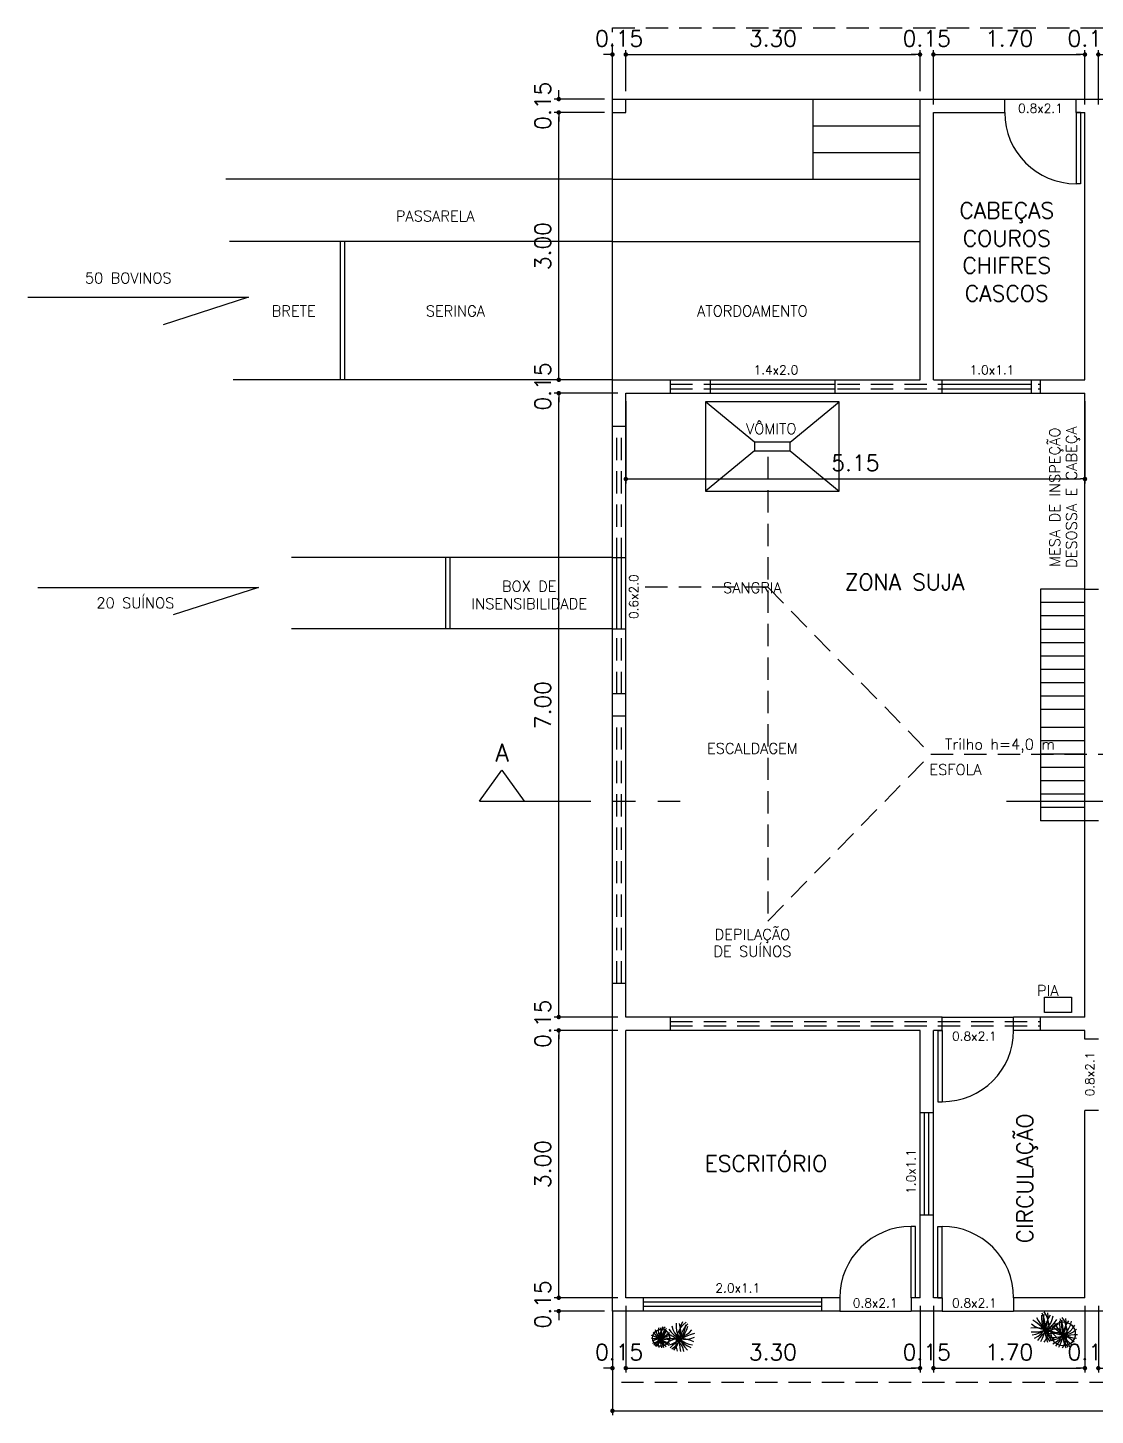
# Model space of a CAD drawing. Extents: x -128.2 to -60.4, y 68.5 to 94.7.
# Drawn here: x -128.21 to -116.24, y 68.95 to 84.52 of the extents above; entities that cross this region are included whole.
import ezdxf
from ezdxf.enums import TextEntityAlignment as Align

# ---------------------------------------------------------------- set-up
doc = ezdxf.new("R2010")
doc.units = 0
doc.header["$MEASUREMENT"] = 0
for name, pattern in [('HIDDEN', [0.375, 0.25, -0.125]), ('PHANTOM', [2.5, 1.25, -0.25, 0.25, -0.25, 0.25, -0.25]), ('TRACEJ', [0.375, 0.25, -0.125]), ('TRACO', [0.375, 0.25, -0.125])]:
    doc.linetypes.add(name, pattern=pattern)
doc.layers.get('0').update_dxf_attribs({"linetype": 'CONTINUOUS'})
doc.layers.get('DEFPOINTS').update_dxf_attribs({"linetype": 'CONTINUOUS'})
for name, color, linetype in [('ACESSÓRIO', 2, 'CONTINUOUS'), ('ALVENARIA', 7, 'CONTINUOUS'), ('ALVENARIA1', 44, 'CONTINUOUS'), ('COBERTURA', 6, 'CONTINUOUS'), ('COTA', 1, 'CONTINUOUS'), ('HATCH', 30, 'CONTINUOUS'), ('JAPOR', 142, 'CONTINUOUS'), ('JARDIM', 90, 'CONTINUOUS'), ('TEXTO2', 40, 'CONTINUOUS'), ('TEXTO3', 3, 'CONTINUOUS'), ('TEXTO4', 4, 'CONTINUOUS')]:
    doc.layers.add(name, color=color, linetype=linetype)
doc.styles.add('SIMPLEX', font='SIMPLEX.SHX')
doc.dimstyles.new('DIM100', dxfattribs={"dimtxt": 0.18, "dimasz": 0.05, "dimexe": 0.05, "dimexo": 0.09, "dimgap": 0.09, "dimtad": 1, "dimzin": 0, "dimdsep": 46, "dimtxsty": 'SIMPLEX', "dimblk": 'DOT', "dimcen": 0.09, "dimadec": 0, "dimazin": 0, "dimtfac": 1, "dimtix": 1, "dimtofl": 0, "dimtmove": 2, "dimatfit": 3, "dimldrblk": 'DOT', "dimfxl": 0, "dimtolj": 1, "dimtzin": 0, "dimarcsym": 0})

# ---------------------------------------------------------------- blocks, each defined once
blk = doc.blocks.new('DOT')
at = {"layer": 'ALVENARIA', "color": 0, "linetype": 'ByBlock'}
blk.add_line((-0.5, 0), (-1, 0), dxfattribs=at)
at = {"layer": 'ALVENARIA', "color": 0, "linetype": 'ByBlock', "const_width": 0.5}
blk.add_lwpolyline([(-0.25, 0, 1), (0.25, 0, 1)], format="xyb", close=True, dxfattribs=at)
blk = doc.blocks.new('*D63')
at = {"color": 0, "linetype": 'ByBlock'}
for p, q in [((-121.653, 83.81), (-121.653, 84.27)), ((-121.503, 83.81), (-121.503, 84.27)), ((-121.703, 84.22), (-121.753, 84.22)), ((-121.453, 84.22), (-121.403, 84.22))]:
    blk.add_line(p, q, dxfattribs=at)
at = {"layer": 'DEFPOINTS', "color": 0, "linetype": 'ByBlock'}
for p in [(-121.503, 84.22), (-121.653, 83.72), (-121.503, 83.72)]:
    blk.add_point(p, dxfattribs=at)
at = {"color": 0, "linetype": 'ByBlock', "xscale": 0.05, "yscale": 0.05, "zscale": 0.05}
blk.add_blockref('DOT', (-121.653, 84.22), dxfattribs=at)
at = {"color": 0, "linetype": 'ByBlock', "xscale": 0.05, "yscale": 0.05, "zscale": 0.05, "rotation": 180}
blk.add_blockref('DOT', (-121.503, 84.22), dxfattribs=at)
at = {"color": 0, "linetype": 'ByBlock', "insert": (-121.578, 84.4), "char_height": 0.18, "attachment_point": 5, "style": 'SIMPLEX'}
blk.add_mtext('\\A1;0.15', dxfattribs=at)
blk = doc.blocks.new('*D64')
at = {"color": 0, "linetype": 'ByBlock'}
for p, q in [((-118.203, 83.81), (-118.203, 84.27)), ((-121.453, 84.22), (-118.253, 84.22))]:
    blk.add_line(p, q, dxfattribs=at)
at = {"layer": 'DEFPOINTS', "color": 0, "linetype": 'ByBlock'}
for p in [(-118.203, 84.22), (-121.503, 83.72), (-118.203, 83.72)]:
    blk.add_point(p, dxfattribs=at)
at = {"color": 0, "linetype": 'ByBlock', "xscale": 0.05, "yscale": 0.05, "zscale": 0.05, "rotation": 180}
blk.add_blockref('DOT', (-121.503, 84.22), dxfattribs=at)
at = {"color": 0, "linetype": 'ByBlock', "xscale": 0.05, "yscale": 0.05, "zscale": 0.05}
blk.add_blockref('DOT', (-118.203, 84.22), dxfattribs=at)
at = {"color": 0, "linetype": 'ByBlock', "insert": (-119.853, 84.4), "char_height": 0.18, "attachment_point": 5, "style": 'SIMPLEX'}
blk.add_mtext('\\A1;3.30', dxfattribs=at)
blk = doc.blocks.new('*D65')
at = {"color": 0, "linetype": 'ByBlock'}
for p, q in [((-118.053, 83.66), (-118.053, 84.27)), ((-118.253, 84.22), (-118.303, 84.22)), ((-118.003, 84.22), (-117.953, 84.22))]:
    blk.add_line(p, q, dxfattribs=at)
at = {"layer": 'DEFPOINTS', "color": 0, "linetype": 'ByBlock'}
for p in [(-118.053, 84.22), (-118.203, 83.72), (-118.053, 83.57)]:
    blk.add_point(p, dxfattribs=at)
at = {"color": 0, "linetype": 'ByBlock', "xscale": 0.05, "yscale": 0.05, "zscale": 0.05}
blk.add_blockref('DOT', (-118.203, 84.22), dxfattribs=at)
at = {"color": 0, "linetype": 'ByBlock', "xscale": 0.05, "yscale": 0.05, "zscale": 0.05, "rotation": 180}
blk.add_blockref('DOT', (-118.053, 84.22), dxfattribs=at)
at = {"color": 0, "linetype": 'ByBlock', "insert": (-118.128, 84.4), "char_height": 0.18, "attachment_point": 5, "style": 'SIMPLEX'}
blk.add_mtext('\\A1;0.15', dxfattribs=at)
blk = doc.blocks.new('*D66')
at = {"color": 0, "linetype": 'ByBlock'}
for p, q in [((-116.353, 83.66), (-116.353, 84.27)), ((-118.003, 84.22), (-116.403, 84.22))]:
    blk.add_line(p, q, dxfattribs=at)
at = {"layer": 'DEFPOINTS', "color": 0, "linetype": 'ByBlock'}
for p in [(-116.353, 84.22), (-118.053, 83.57), (-116.353, 83.57)]:
    blk.add_point(p, dxfattribs=at)
at = {"color": 0, "linetype": 'ByBlock', "xscale": 0.05, "yscale": 0.05, "zscale": 0.05, "rotation": 180}
blk.add_blockref('DOT', (-118.053, 84.22), dxfattribs=at)
at = {"color": 0, "linetype": 'ByBlock', "xscale": 0.05, "yscale": 0.05, "zscale": 0.05}
blk.add_blockref('DOT', (-116.353, 84.22), dxfattribs=at)
at = {"color": 0, "linetype": 'ByBlock', "insert": (-117.203, 84.4), "char_height": 0.18, "attachment_point": 5, "style": 'SIMPLEX'}
blk.add_mtext('\\A1;1.70', dxfattribs=at)
blk = doc.blocks.new('*D67')
at = {"color": 0, "linetype": 'ByBlock'}
for p, q in [((-116.203, 83.66), (-116.203, 84.27)), ((-116.403, 84.22), (-116.453, 84.22)), ((-116.153, 84.22), (-116.103, 84.22))]:
    blk.add_line(p, q, dxfattribs=at)
at = {"layer": 'DEFPOINTS', "color": 0, "linetype": 'ByBlock'}
for p in [(-116.203, 84.22), (-116.353, 83.57), (-116.203, 83.57)]:
    blk.add_point(p, dxfattribs=at)
at = {"color": 0, "linetype": 'ByBlock', "xscale": 0.05, "yscale": 0.05, "zscale": 0.05}
blk.add_blockref('DOT', (-116.353, 84.22), dxfattribs=at)
at = {"color": 0, "linetype": 'ByBlock', "xscale": 0.05, "yscale": 0.05, "zscale": 0.05, "rotation": 180}
blk.add_blockref('DOT', (-116.203, 84.22), dxfattribs=at)
at = {"color": 0, "linetype": 'ByBlock', "insert": (-116.278, 84.4), "char_height": 0.18, "attachment_point": 5, "style": 'SIMPLEX'}
blk.add_mtext('\\A1;0.15', dxfattribs=at)
blk = doc.blocks.new('*D72')
at = {"color": 0, "linetype": 'ByBlock'}
for p, q in [((-121.503, 70.33), (-121.503, 69.58)), ((-121.653, 70.18), (-121.653, 69.58)), ((-121.703, 69.63), (-121.753, 69.63)), ((-121.453, 69.63), (-121.403, 69.63))]:
    blk.add_line(p, q, dxfattribs=at)
at = {"layer": 'DEFPOINTS', "color": 0, "linetype": 'ByBlock'}
for p in [(-121.503, 70.42), (-121.653, 70.27), (-121.503, 69.63)]:
    blk.add_point(p, dxfattribs=at)
at = {"color": 0, "linetype": 'ByBlock', "xscale": 0.05, "yscale": 0.05, "zscale": 0.05}
blk.add_blockref('DOT', (-121.653, 69.63), dxfattribs=at)
at = {"color": 0, "linetype": 'ByBlock', "xscale": 0.05, "yscale": 0.05, "zscale": 0.05, "rotation": 180}
blk.add_blockref('DOT', (-121.503, 69.63), dxfattribs=at)
at = {"color": 0, "linetype": 'ByBlock', "insert": (-121.578, 69.81), "char_height": 0.18, "attachment_point": 5, "style": 'SIMPLEX'}
blk.add_mtext('\\A1;0.15', dxfattribs=at)
blk = doc.blocks.new('*D73')
at = {"color": 0, "linetype": 'ByBlock'}
for p, q in [((-118.203, 70.33), (-118.203, 69.58)), ((-121.453, 69.63), (-118.253, 69.63))]:
    blk.add_line(p, q, dxfattribs=at)
at = {"layer": 'DEFPOINTS', "color": 0, "linetype": 'ByBlock'}
for p in [(-121.503, 70.42), (-118.203, 70.42), (-118.203, 69.63)]:
    blk.add_point(p, dxfattribs=at)
at = {"color": 0, "linetype": 'ByBlock', "xscale": 0.05, "yscale": 0.05, "zscale": 0.05, "rotation": 180}
blk.add_blockref('DOT', (-121.503, 69.63), dxfattribs=at)
at = {"color": 0, "linetype": 'ByBlock', "xscale": 0.05, "yscale": 0.05, "zscale": 0.05}
blk.add_blockref('DOT', (-118.203, 69.63), dxfattribs=at)
at = {"color": 0, "linetype": 'ByBlock', "insert": (-119.853, 69.81), "char_height": 0.18, "attachment_point": 5, "style": 'SIMPLEX'}
blk.add_mtext('\\A1;3.30', dxfattribs=at)
blk = doc.blocks.new('*D74')
at = {"color": 0, "linetype": 'ByBlock'}
for p, q in [((-118.053, 70.33), (-118.053, 69.58)), ((-118.253, 69.63), (-118.303, 69.63)), ((-118.003, 69.63), (-117.953, 69.63))]:
    blk.add_line(p, q, dxfattribs=at)
at = {"layer": 'DEFPOINTS', "color": 0, "linetype": 'ByBlock'}
for p in [(-118.203, 70.42), (-118.053, 70.42), (-118.053, 69.63)]:
    blk.add_point(p, dxfattribs=at)
at = {"color": 0, "linetype": 'ByBlock', "xscale": 0.05, "yscale": 0.05, "zscale": 0.05}
blk.add_blockref('DOT', (-118.203, 69.63), dxfattribs=at)
at = {"color": 0, "linetype": 'ByBlock', "xscale": 0.05, "yscale": 0.05, "zscale": 0.05, "rotation": 180}
blk.add_blockref('DOT', (-118.053, 69.63), dxfattribs=at)
at = {"color": 0, "linetype": 'ByBlock', "insert": (-118.128, 69.81), "char_height": 0.18, "attachment_point": 5, "style": 'SIMPLEX'}
blk.add_mtext('\\A1;0.15', dxfattribs=at)
blk = doc.blocks.new('*D75')
at = {"color": 0, "linetype": 'ByBlock'}
for p, q in [((-116.353, 70.33), (-116.353, 69.58)), ((-118.003, 69.63), (-116.403, 69.63))]:
    blk.add_line(p, q, dxfattribs=at)
at = {"layer": 'DEFPOINTS', "color": 0, "linetype": 'ByBlock'}
for p in [(-118.053, 70.42), (-116.353, 70.42), (-116.353, 69.63)]:
    blk.add_point(p, dxfattribs=at)
at = {"color": 0, "linetype": 'ByBlock', "xscale": 0.05, "yscale": 0.05, "zscale": 0.05, "rotation": 180}
blk.add_blockref('DOT', (-118.053, 69.63), dxfattribs=at)
at = {"color": 0, "linetype": 'ByBlock', "xscale": 0.05, "yscale": 0.05, "zscale": 0.05}
blk.add_blockref('DOT', (-116.353, 69.63), dxfattribs=at)
at = {"color": 0, "linetype": 'ByBlock', "insert": (-117.203, 69.81), "char_height": 0.18, "attachment_point": 5, "style": 'SIMPLEX'}
blk.add_mtext('\\A1;1.70', dxfattribs=at)
blk = doc.blocks.new('*D76')
at = {"color": 0, "linetype": 'ByBlock'}
for p, q in [((-116.203, 70.33), (-116.203, 69.58)), ((-116.403, 69.63), (-116.453, 69.63)), ((-116.153, 69.63), (-116.103, 69.63))]:
    blk.add_line(p, q, dxfattribs=at)
at = {"layer": 'DEFPOINTS', "color": 0, "linetype": 'ByBlock'}
for p in [(-116.353, 70.42), (-116.203, 70.42), (-116.203, 69.63)]:
    blk.add_point(p, dxfattribs=at)
at = {"color": 0, "linetype": 'ByBlock', "xscale": 0.05, "yscale": 0.05, "zscale": 0.05}
blk.add_blockref('DOT', (-116.353, 69.63), dxfattribs=at)
at = {"color": 0, "linetype": 'ByBlock', "xscale": 0.05, "yscale": 0.05, "zscale": 0.05, "rotation": 180}
blk.add_blockref('DOT', (-116.203, 69.63), dxfattribs=at)
at = {"color": 0, "linetype": 'ByBlock', "insert": (-116.278, 69.81), "char_height": 0.18, "attachment_point": 5, "style": 'SIMPLEX'}
blk.add_mtext('\\A1;0.15', dxfattribs=at)
blk = doc.blocks.new('*D84')
at = {"color": 0, "linetype": 'ByBlock'}
for p, q in [((-121.593, 70.42), (-122.305, 70.42)), ((-122.255, 70.47), (-122.255, 70.52)), ((-121.743, 70.27), (-122.305, 70.27)), ((-122.255, 70.22), (-122.255, 70.17))]:
    blk.add_line(p, q, dxfattribs=at)
at = {"layer": 'DEFPOINTS', "color": 0, "linetype": 'ByBlock'}
for p in [(-122.255, 70.42), (-121.503, 70.42), (-121.653, 70.27)]:
    blk.add_point(p, dxfattribs=at)
at = {"color": 0, "linetype": 'ByBlock', "xscale": 0.05, "yscale": 0.05, "zscale": 0.05}
for p, rotation in [((-122.255, 70.42), 270), ((-122.255, 70.27), 90)]:
    blk.add_blockref('DOT', p, dxfattribs=dict(at, rotation=rotation))
at = {"color": 0, "linetype": 'ByBlock', "insert": (-122.435, 70.345), "char_height": 0.18, "attachment_point": 5, "rotation": 90, "style": 'SIMPLEX'}
blk.add_mtext('\\A1;0.15', dxfattribs=at)
blk = doc.blocks.new('*D85')
at = {"color": 0, "linetype": 'ByBlock'}
for p, q in [((-121.593, 73.27), (-122.305, 73.27)), ((-122.255, 70.32), (-122.255, 73.22))]:
    blk.add_line(p, q, dxfattribs=at)
at = {"layer": 'DEFPOINTS', "color": 0, "linetype": 'ByBlock'}
for p in [(-122.255, 73.27), (-121.503, 73.27), (-121.503, 70.27)]:
    blk.add_point(p, dxfattribs=at)
at = {"color": 0, "linetype": 'ByBlock', "xscale": 0.05, "yscale": 0.05, "zscale": 0.05}
for p, rotation in [((-122.255, 73.27), 90), ((-122.255, 70.27), 270)]:
    blk.add_blockref('DOT', p, dxfattribs=dict(at, rotation=rotation))
at = {"color": 0, "linetype": 'ByBlock', "insert": (-122.435, 71.77), "char_height": 0.18, "attachment_point": 5, "rotation": 90, "style": 'SIMPLEX'}
blk.add_mtext('\\A1;3.00', dxfattribs=at)
blk = doc.blocks.new('*D86')
at = {"color": 0, "linetype": 'ByBlock'}
for p, q in [((-122.255, 73.47), (-122.255, 73.52)), ((-121.593, 73.42), (-122.305, 73.42)), ((-122.255, 73.22), (-122.255, 73.17))]:
    blk.add_line(p, q, dxfattribs=at)
at = {"layer": 'DEFPOINTS', "color": 0, "linetype": 'ByBlock'}
for p in [(-122.255, 73.42), (-121.503, 73.42), (-121.503, 73.27)]:
    blk.add_point(p, dxfattribs=at)
at = {"color": 0, "linetype": 'ByBlock', "xscale": 0.05, "yscale": 0.05, "zscale": 0.05}
for p, rotation in [((-122.255, 73.42), 270), ((-122.255, 73.27), 90)]:
    blk.add_blockref('DOT', p, dxfattribs=dict(at, rotation=rotation))
at = {"color": 0, "linetype": 'ByBlock', "insert": (-122.435, 73.345), "char_height": 0.18, "attachment_point": 5, "rotation": 90, "style": 'SIMPLEX'}
blk.add_mtext('\\A1;0.15', dxfattribs=at)
blk = doc.blocks.new('*D87')
at = {"color": 0, "linetype": 'ByBlock'}
for p, q in [((-121.593, 80.42), (-122.305, 80.42)), ((-122.255, 73.47), (-122.255, 80.37))]:
    blk.add_line(p, q, dxfattribs=at)
at = {"layer": 'DEFPOINTS', "color": 0, "linetype": 'ByBlock'}
for p in [(-122.255, 80.42), (-121.503, 80.42), (-121.503, 73.42)]:
    blk.add_point(p, dxfattribs=at)
at = {"color": 0, "linetype": 'ByBlock', "xscale": 0.05, "yscale": 0.05, "zscale": 0.05}
for p, rotation in [((-122.255, 80.42), 90), ((-122.255, 73.42), 270)]:
    blk.add_blockref('DOT', p, dxfattribs=dict(at, rotation=rotation))
at = {"color": 0, "linetype": 'ByBlock', "insert": (-122.435, 76.92), "char_height": 0.18, "attachment_point": 5, "rotation": 90, "style": 'SIMPLEX'}
blk.add_mtext('\\A1;7.00', dxfattribs=at)
blk = doc.blocks.new('*D88')
at = {"color": 0, "linetype": 'ByBlock'}
for p, q in [((-122.255, 80.62), (-122.255, 80.67)), ((-121.743, 80.57), (-122.305, 80.57)), ((-122.255, 80.37), (-122.255, 80.32))]:
    blk.add_line(p, q, dxfattribs=at)
at = {"layer": 'DEFPOINTS', "color": 0, "linetype": 'ByBlock'}
for p in [(-122.255, 80.57), (-121.653, 80.57), (-121.503, 80.42)]:
    blk.add_point(p, dxfattribs=at)
at = {"color": 0, "linetype": 'ByBlock', "xscale": 0.05, "yscale": 0.05, "zscale": 0.05}
for p, rotation in [((-122.255, 80.57), 270), ((-122.255, 80.42), 90)]:
    blk.add_blockref('DOT', p, dxfattribs=dict(at, rotation=rotation))
at = {"color": 0, "linetype": 'ByBlock', "insert": (-122.435, 80.495), "char_height": 0.18, "attachment_point": 5, "rotation": 90, "style": 'SIMPLEX'}
blk.add_mtext('\\A1;0.15', dxfattribs=at)
blk = doc.blocks.new('*D89')
at = {"color": 0, "linetype": 'ByBlock'}
for p, q in [((-121.743, 83.57), (-122.305, 83.57)), ((-122.255, 80.62), (-122.255, 83.52))]:
    blk.add_line(p, q, dxfattribs=at)
at = {"layer": 'DEFPOINTS', "color": 0, "linetype": 'ByBlock'}
for p in [(-122.255, 83.57), (-121.653, 83.57), (-121.653, 80.57)]:
    blk.add_point(p, dxfattribs=at)
at = {"color": 0, "linetype": 'ByBlock', "xscale": 0.05, "yscale": 0.05, "zscale": 0.05}
for p, rotation in [((-122.255, 83.57), 90), ((-122.255, 80.57), 270)]:
    blk.add_blockref('DOT', p, dxfattribs=dict(at, rotation=rotation))
at = {"color": 0, "linetype": 'ByBlock', "insert": (-122.435, 82.07), "char_height": 0.18, "attachment_point": 5, "rotation": 90, "style": 'SIMPLEX'}
blk.add_mtext('\\A1;3.00', dxfattribs=at)
blk = doc.blocks.new('*D90')
at = {"color": 0, "linetype": 'ByBlock'}
for p, q in [((-122.255, 83.77), (-122.255, 83.82)), ((-121.743, 83.72), (-122.305, 83.72)), ((-122.255, 83.52), (-122.255, 83.47))]:
    blk.add_line(p, q, dxfattribs=at)
at = {"layer": 'DEFPOINTS', "color": 0, "linetype": 'ByBlock'}
for p in [(-122.255, 83.72), (-121.653, 83.72), (-121.653, 83.57)]:
    blk.add_point(p, dxfattribs=at)
at = {"color": 0, "linetype": 'ByBlock', "xscale": 0.05, "yscale": 0.05, "zscale": 0.05}
for p, rotation in [((-122.255, 83.72), 270), ((-122.255, 83.57), 90)]:
    blk.add_blockref('DOT', p, dxfattribs=dict(at, rotation=rotation))
at = {"color": 0, "linetype": 'ByBlock', "insert": (-122.435, 83.645), "char_height": 0.18, "attachment_point": 5, "rotation": 90, "style": 'SIMPLEX'}
blk.add_mtext('\\A1;0.15', dxfattribs=at)
blk = doc.blocks.new('*D93')
at = {"color": 0, "linetype": 'ByBlock'}
for p, q in [((-121.503, 80.33), (-121.503, 79.407)), ((-116.353, 80.33), (-116.353, 79.407)), ((-121.453, 79.457), (-116.403, 79.457))]:
    blk.add_line(p, q, dxfattribs=at)
at = {"layer": 'DEFPOINTS', "color": 0, "linetype": 'ByBlock'}
for p in [(-121.503, 80.42), (-116.353, 80.42), (-116.353, 79.457)]:
    blk.add_point(p, dxfattribs=at)
at = {"color": 0, "linetype": 'ByBlock', "xscale": 0.05, "yscale": 0.05, "zscale": 0.05, "rotation": 180}
blk.add_blockref('DOT', (-121.503, 79.457), dxfattribs=at)
at = {"color": 0, "linetype": 'ByBlock', "xscale": 0.05, "yscale": 0.05, "zscale": 0.05}
blk.add_blockref('DOT', (-116.353, 79.457), dxfattribs=at)
at = {"color": 0, "linetype": 'ByBlock', "insert": (-118.928, 79.637), "char_height": 0.18, "attachment_point": 5, "style": 'SIMPLEX'}
blk.add_mtext('\\A1;5.15', dxfattribs=at)
blk = doc.blocks.new('*D95')
at = {"color": 0, "linetype": 'ByBlock'}
for p, q in [((-121.653, 70.18), (-121.653, 69.101)), ((-109.303, 70.18), (-109.303, 69.101)), ((-121.603, 69.151), (-109.353, 69.151))]:
    blk.add_line(p, q, dxfattribs=at)
at = {"layer": 'DEFPOINTS', "color": 0, "linetype": 'ByBlock'}
for p in [(-121.653, 70.27), (-109.303, 70.27), (-109.303, 69.151)]:
    blk.add_point(p, dxfattribs=at)
at = {"color": 0, "linetype": 'ByBlock', "xscale": 0.05, "yscale": 0.05, "zscale": 0.05, "rotation": 180}
blk.add_blockref('DOT', (-121.653, 69.151), dxfattribs=at)
at = {"color": 0, "linetype": 'ByBlock', "xscale": 0.05, "yscale": 0.05, "zscale": 0.05}
blk.add_blockref('DOT', (-109.303, 69.151), dxfattribs=at)
at = {"color": 0, "linetype": 'ByBlock', "insert": (-115.478, 69.331), "char_height": 0.18, "attachment_point": 5, "style": 'SIMPLEX'}
blk.add_mtext('\\A1;12.35', dxfattribs=at)

msp = doc.modelspace()

# ---------------------------------------------------------------- linework, layer by layer
at = {"layer": 'ACESSÓRIO'}
msp.add_lwpolyline([(-116.805, 73.642), (-116.503, 73.642), (-116.503, 73.472), (-116.805, 73.472)], close=True, dxfattribs=at)
at = {"layer": 'ALVENARIA'}
for p, q in [((-121.653, 83.72), (-121.503, 83.72)), ((-121.653, 83.57), (-121.653, 83.72)), ((-121.503, 83.57), (-121.503, 83.72)), ((-118.203, 80.57), (-118.203, 83.72)), ((-118.203, 83.72), (-117.253, 83.72)), ((-117.253, 83.57), (-117.253, 83.72)), ((-116.453, 83.57), (-116.453, 83.72)), ((-116.453, 83.72), (-116.103, 83.72)), ((-121.653, 83.57), (-121.503, 83.57)), ((-118.053, 80.57), (-118.053, 83.57)), ((-118.053, 83.57), (-117.253, 83.57)), ((-116.453, 83.57), (-116.353, 83.57)), ((-116.353, 80.57), (-116.353, 83.57)), ((-121.653, 80.57), (-120.553, 80.57)), ((-121.653, 78.576), (-121.653, 80.57)), ((-121.003, 80.42), (-121.003, 80.57)), ((-120.553, 80.42), (-120.553, 80.57)), ((-119.153, 80.42), (-119.153, 80.57)), ((-119.153, 80.57), (-118.203, 80.57)), ((-118.053, 80.57), (-117.953, 80.57)), ((-117.953, 80.42), (-117.953, 80.57)), ((-116.953, 80.42), (-116.953, 80.57)), ((-116.953, 80.57), (-116.353, 80.57)), ((-116.853, 80.42), (-116.853, 80.57)), ((-121.503, 80.42), (-120.553, 80.42)), ((-121.503, 78.576), (-121.503, 80.42)), ((-119.153, 80.42), (-117.953, 80.42)), ((-116.953, 80.42), (-116.353, 80.42)), ((-116.353, 78.22), (-116.353, 80.42)), ((-121.503, 80.045), (-121.653, 80.045)), ((-121.653, 78.576), (-121.503, 78.576)), ((-116.353, 78.22), (-116.203, 78.22)), ((-121.653, 70.12), (-121.653, 77.776)), ((-121.653, 77.776), (-121.503, 77.776)), ((-121.503, 73.42), (-121.503, 77.776)), ((-121.503, 77.045), (-121.653, 77.045)), ((-121.503, 76.795), (-121.653, 76.795)), ((-116.203, 75.62), (-116.353, 75.62)), ((-116.353, 73.42), (-116.353, 75.62)), ((-121.503, 73.795), (-121.653, 73.795)), ((-117.953, 73.42), (-121.503, 73.42)), ((-121.003, 73.27), (-121.003, 73.42)), ((-117.953, 73.27), (-117.953, 73.42)), ((-116.353, 73.42), (-117.153, 73.42)), ((-117.153, 73.27), (-117.153, 73.42)), ((-116.853, 73.27), (-116.853, 73.42)), ((-121.503, 70.27), (-121.503, 73.27)), ((-118.203, 73.27), (-121.503, 73.27)), ((-118.203, 72.345), (-118.203, 73.27)), ((-117.953, 73.27), (-118.053, 73.27)), ((-118.053, 72.345), (-118.053, 73.27)), ((-116.353, 73.27), (-117.153, 73.27)), ((-116.353, 73.17), (-116.353, 73.27)), ((-116.203, 73.17), (-116.353, 73.17)), ((-118.053, 72.345), (-118.203, 72.345)), ((-116.353, 70.27), (-116.353, 72.37)), ((-116.203, 72.37), (-116.353, 72.37)), ((-118.203, 70.27), (-118.203, 71.195)), ((-118.053, 71.195), (-118.203, 71.195)), ((-118.053, 70.27), (-118.053, 71.195)), ((-121.303, 70.27), (-121.503, 70.27)), ((-121.303, 70.12), (-121.303, 70.27)), ((-119.103, 70.27), (-119.303, 70.27)), ((-119.303, 70.12), (-119.303, 70.27)), ((-119.103, 70.27), (-119.103, 70.12)), ((-118.203, 70.27), (-118.303, 70.27)), ((-118.303, 70.27), (-118.303, 70.12)), ((-117.953, 70.27), (-118.053, 70.27)), ((-117.953, 70.27), (-117.953, 70.12)), ((-116.353, 70.27), (-117.153, 70.27)), ((-117.153, 70.27), (-117.153, 70.12)), ((-121.303, 70.12), (-121.653, 70.12)), ((-119.103, 70.12), (-119.303, 70.12)), ((-117.953, 70.12), (-118.303, 70.12)), ((-115.843, 70.12), (-117.153, 70.12))]:
    msp.add_line(p, q, dxfattribs=at)
at = {"layer": 'ALVENARIA1'}
for p, q in [((-121.503, 83.72), (-118.203, 83.72)), ((-119.403, 82.82), (-119.403, 83.72)), ((-117.253, 83.72), (-116.453, 83.72)), ((-121.653, 80.57), (-121.653, 83.57)), ((-119.403, 83.42), (-118.203, 83.42)), ((-119.403, 83.12), (-118.203, 83.12)), ((-121.653, 82.82), (-125.99, 82.82)), ((-121.653, 82.82), (-118.203, 82.82)), ((-121.653, 82.12), (-125.948, 82.12)), ((-124.703, 80.57), (-124.703, 82.12)), ((-124.653, 80.57), (-124.653, 82.12)), ((-121.653, 82.12), (-118.203, 82.12)), ((-128.211, 81.498), (-125.734, 81.498)), ((-125.734, 81.498), (-126.691, 81.188)), ((-121.653, 80.57), (-125.905, 80.57)), ((-121.653, 78.576), (-125.253, 78.576)), ((-123.527, 78.576), (-123.527, 77.776)), ((-123.477, 78.576), (-123.477, 77.776)), ((-128.098, 78.24), (-125.621, 78.24)), ((-125.621, 78.24), (-126.578, 77.931)), ((-121.653, 77.776), (-125.253, 77.776)), ((-117.953, 73.42), (-117.153, 73.42)), ((-119.103, 70.12), (-118.303, 70.12)), ((-117.953, 70.12), (-117.153, 70.12))]:
    msp.add_line(p, q, dxfattribs=at)
at = {"layer": 'COBERTURA', "linetype": 'HIDDEN'}
for p, q in [((-121.653, 84.52), (-109.303, 84.52)), ((-121.653, 83.72), (-121.653, 84.52)), ((-121.653, 70.12), (-121.653, 69.32)), ((-109.303, 69.32), (-121.653, 69.32))]:
    msp.add_line(p, q, dxfattribs=at)
at = {"layer": 'COBERTURA', "linetype": 'TRACO'}
for p, q in [((-119.909, 79.705), (-119.909, 74.496)), ((-119.909, 78.242), (-121.398, 78.242)), ((-119.909, 78.242), (-118.081, 76.369)), ((-119.909, 74.496), (-118.081, 76.369)), ((-118.081, 76.369), (-112.385, 76.369))]:
    msp.add_line(p, q, dxfattribs=at)
at = {"layer": 'COTA', "linetype": 'TRACEJ'}
for p, q in [((-121.003, 80.52), (-116.853, 80.52)), ((-121.003, 80.47), (-116.853, 80.47)), ((-121.603, 77.045), (-121.603, 80.045)), ((-121.553, 77.045), (-121.553, 80.045)), ((-121.603, 73.795), (-121.603, 76.795)), ((-121.553, 73.795), (-121.553, 76.795)), ((-121.003, 73.37), (-116.853, 73.37)), ((-121.003, 73.32), (-116.853, 73.32))]:
    msp.add_line(p, q, dxfattribs=at)
at = {"layer": 'HATCH'}
for p, q in [((-119.11, 80.322), (-120.61, 80.322)), ((-120.61, 80.322), (-120.61, 79.322)), ((-120.06, 79.872), (-120.61, 80.322)), ((-119.66, 79.872), (-119.11, 80.322)), ((-119.11, 79.322), (-119.11, 80.322)), ((-119.66, 79.872), (-120.06, 79.872)), ((-120.06, 79.872), (-120.06, 79.772)), ((-119.66, 79.772), (-119.66, 79.872)), ((-120.06, 79.772), (-120.61, 79.322)), ((-120.06, 79.772), (-119.66, 79.772)), ((-119.66, 79.772), (-119.11, 79.322)), ((-120.61, 79.322), (-119.11, 79.322)), ((-116.353, 78.22), (-116.853, 78.22)), ((-116.853, 78.22), (-116.853, 75.62)), ((-116.353, 75.62), (-116.353, 78.22)), ((-116.353, 78.07), (-116.853, 78.07)), ((-116.353, 77.92), (-116.853, 77.92)), ((-116.353, 77.77), (-116.853, 77.77)), ((-116.353, 77.62), (-116.853, 77.62)), ((-116.353, 77.47), (-116.853, 77.47)), ((-116.353, 77.32), (-116.853, 77.32)), ((-116.353, 77.17), (-116.853, 77.17)), ((-116.353, 77.02), (-116.853, 77.02)), ((-116.353, 76.87), (-116.853, 76.87)), ((-116.353, 76.67), (-116.853, 76.67)), ((-116.353, 76.52), (-116.853, 76.52)), ((-116.353, 76.37), (-116.853, 76.37)), ((-123.144, 75.841), (-122.894, 76.191)), ((-122.894, 76.191), (-122.644, 75.841)), ((-116.353, 76.22), (-116.853, 76.22)), ((-116.353, 76.07), (-116.853, 76.07)), ((-123.144, 75.841), (-122.644, 75.841)), ((-116.353, 75.92), (-116.853, 75.92)), ((-116.353, 75.77), (-116.853, 75.77)), ((-116.353, 75.62), (-116.853, 75.62))]:
    msp.add_line(p, q, dxfattribs=at)
at = {"layer": 'HATCH', "linetype": 'PHANTOM'}
for p, q in [((-123.144, 75.841), (-120.737, 75.841)), ((-117.232, 75.841), (-115.859, 75.841))]:
    msp.add_line(p, q, dxfattribs=at)
at = {"layer": 'JAPOR'}
for p, q in [((-116.453, 83.57), (-116.453, 82.77)), ((-116.403, 83.57), (-116.453, 83.57)), ((-116.403, 83.57), (-116.403, 82.77)), ((-116.403, 82.77), (-116.453, 82.77)), ((-120.553, 80.57), (-119.153, 80.57)), ((-120.553, 80.52), (-119.153, 80.52)), ((-117.953, 80.57), (-116.953, 80.57)), ((-117.953, 80.52), (-116.953, 80.52)), ((-120.553, 80.47), (-119.153, 80.47)), ((-120.553, 80.42), (-119.153, 80.42)), ((-117.953, 80.47), (-116.953, 80.47)), ((-117.953, 80.42), (-116.953, 80.42)), ((-121.653, 77.776), (-121.653, 78.576)), ((-121.603, 77.776), (-121.603, 78.576)), ((-121.553, 77.776), (-121.553, 78.576)), ((-121.503, 77.776), (-121.503, 78.576)), ((-118.003, 73.27), (-118.003, 72.47)), ((-118.003, 73.27), (-117.953, 73.27)), ((-117.953, 73.27), (-117.953, 72.47)), ((-118.003, 72.47), (-117.953, 72.47)), ((-118.203, 71.195), (-118.203, 72.345)), ((-118.153, 71.195), (-118.153, 72.345)), ((-118.103, 71.195), (-118.103, 72.345)), ((-118.053, 71.195), (-118.053, 72.345)), ((-118.303, 70.27), (-118.303, 71.07)), ((-118.253, 71.07), (-118.303, 71.07)), ((-118.253, 70.27), (-118.253, 71.07)), ((-118.003, 70.27), (-118.003, 71.07)), ((-118.003, 71.07), (-117.953, 71.07)), ((-117.953, 70.27), (-117.953, 71.07)), ((-119.303, 70.27), (-121.303, 70.27)), ((-119.303, 70.22), (-121.303, 70.22)), ((-118.253, 70.27), (-118.303, 70.27)), ((-118.003, 70.27), (-117.953, 70.27)), ((-119.303, 70.17), (-121.303, 70.17)), ((-119.303, 70.12), (-121.303, 70.12))]:
    msp.add_line(p, q, dxfattribs=at)
for centre, start, end in [((-116.453, 83.57), 180, 270), ((-117.953, 73.27), 270, 360), ((-118.303, 70.27), 90, 180), ((-117.953, 70.27), 0, 90)]:
    msp.add_arc(centre, 0.8, start, end, dxfattribs=at)
at = {"layer": 'JARDIM'}
for centre, radius in [((-121.107, 69.82), 0.0947), ((-116.596, 69.865), 0.135)]:
    msp.add_circle(centre, radius, dxfattribs=at)
for centre, radius, start, end in [((-116.962, 70.113), 0.258, 273.3298, 350.0731), ((-117.02, 70.051), 0.255, 293.5494, 11.4985), ((-117.126, 69.952), 0.327, 327.7352, 26.5519), ((-116.365, 70.064), 0.477, 178.5676, 216.8724), ((-116.565, 70.025), 0.256, 166.9165, 239.6561), ((-117.047, 69.941), 0.292, 324.3398, 35.7919), ((-116.493, 69.898), 0.306, 144.5153, 204.2564), ((-121.243, 69.933), 0.179, 283.0268, 355.7665), ((-121.369, 70.001), 0.334, 305.8105, 344.1154), ((-120.98, 69.957), 0.198, 193.1846, 261.312), ((-121.318, 69.864), 0.214, 318.4266, 18.1677), ((-120.939, 69.777), 0.205, 126.891, 198.3431), ((-120.959, 69.91), 0.18, 172.6099, 249.3531), ((-120.933, 69.856), 0.179, 151.1844, 229.1335), ((-120.883, 69.768), 0.229, 136.1311, 194.9477), ((-120.974, 70.093), 0.281, 254.6842, 319.3279), ((-121.086, 69.986), 0.256, 283.0268, 355.7665), ((-120.828, 70.021), 0.217, 208.3634, 296.259), ((-121.266, 70.083), 0.477, 305.8105, 344.1154), ((-120.711, 70.02), 0.283, 193.1846, 261.312), ((-121.193, 69.886), 0.306, 318.4266, 18.1677), ((-120.651, 69.763), 0.292, 126.891, 198.3431), ((-120.681, 69.952), 0.258, 172.6099, 249.3531), ((-120.573, 69.75), 0.327, 136.1311, 194.9477), ((-120.644, 69.875), 0.255, 151.1844, 229.1335), ((-116.904, 69.624), 0.308, 42.7101, 100.2985), ((-116.913, 70.169), 0.283, 261.3709, 329.4984), ((-116.802, 70.135), 0.217, 226.4239, 314.3196), ((-117.233, 69.54), 0.562, 25.4134, 58.276), ((-116.64, 70.16), 0.281, 203.3551, 267.9988), ((-116.663, 69.665), 0.254, 84.6752, 150.9046), ((-116.71, 70.106), 0.283, 261.3709, 329.4984), ((-116.599, 70.071), 0.217, 226.4239, 314.3196), ((-116.759, 70.05), 0.258, 273.3298, 350.0731), ((-117.03, 69.477), 0.562, 25.4134, 58.276), ((-116.817, 69.988), 0.255, 293.5494, 11.4985), ((-116.438, 70.097), 0.281, 203.3551, 267.9988), ((-116.923, 69.889), 0.327, 327.7352, 26.5519), ((-116.162, 70), 0.477, 178.5676, 216.8724), ((-116.362, 69.962), 0.256, 166.9165, 239.6561), ((-116.844, 69.878), 0.292, 324.3398, 35.7919), ((-116.29, 69.835), 0.306, 144.5153, 204.2564), ((-121.164, 70.008), 0.197, 254.6842, 319.3279), ((-121.252, 69.673), 0.178, 11.7783, 78.0078), ((-121.1, 69.595), 0.215, 62.3844, 119.9728), ((-121.062, 69.957), 0.152, 208.3634, 296.259), ((-120.898, 69.47), 0.393, 104.407, 137.2696), ((-121.099, 69.614), 0.254, 11.7783, 78.0078), ((-120.882, 69.503), 0.308, 62.3844, 119.9728), ((-120.593, 69.325), 0.562, 104.407, 137.2696), ((-116.701, 69.561), 0.308, 42.7101, 100.2985), ((-116.46, 69.602), 0.254, 84.6752, 150.9046)]:
    msp.add_arc(centre, radius, start, end, dxfattribs=at)

# ---------------------------------------------------------------- texts
at = {"layer": 'TEXTO2', "style": 'SIMPLEX'}
for s, height, p in [('0.8x2.1', 0.1, (-116.852, 83.566)), ('BRETE', 0.12, (-125.228, 81.282)), ('SERINGA', 0.12, (-123.414, 81.282)), ('ATORDOAMENTO', 0.12, (-120.083, 81.282)), ('1.4x2.0', 0.1, (-119.82, 80.631)), ('1.0x1.1', 0.1, (-117.396, 80.631)), ('VÔMITO', 0.12, (-119.872, 79.96)), ('BOX DE', 0.12, (-122.586, 78.193)), ('SANGRIA', 0.12, (-120.083, 78.176)), ('INSENSIBILIDADE', 0.12, (-122.586, 77.997)), ('ESCALDAGEM', 0.12, (-120.083, 76.374)), ('Trilho h=4,0 m', 0.12, (-117.306, 76.421)), ('ESFOLA', 0.12, (-117.804, 76.137)), ('DEPILAÇÃO', 0.12, (-120.083, 74.287)), ('DE SUÍNOS', 0.12, (-120.083, 74.097)), ('PIA ', 0.12, (-116.729, 73.656)), ('0.8x2.1', 0.1, (-117.593, 73.155)), ('2.0x1.1', 0.1, (-120.247, 70.329)), ('0.8x2.1', 0.1, (-118.706, 70.161)), ('0.8x2.1', 0.1, (-117.593, 70.161))]:
    msp.add_text(s, height=height, dxfattribs=at).set_placement(p, align=Align.CENTER)
for s, p in [('PASSARELA', (-124.082, 82.347)), ('50 BOVINOS', (-127.569, 81.652)), ('20 SUÍNOS', (-127.441, 78.007))]:
    msp.add_text(s, height=0.12, dxfattribs=at).set_placement(p)
for s, height, p in [('DESOSSA E CABEÇA', 0.12, (-116.444, 79.253)), ('MESA DE INSPEÇÃO', 0.12, (-116.631, 79.253)), ('0.6x2.0', 0.1, (-121.364, 78.136)), ('0.8x2.1', 0.1, (-116.248, 72.78)), ('1.0x1.1', 0.1, (-118.254, 71.686))]:
    msp.add_text(s, height=height, rotation=90, dxfattribs=at).set_placement(p, align=Align.CENTER)
at = {"layer": 'TEXTO3', "style": 'SIMPLEX'}
msp.add_text('A', height=0.2, dxfattribs=at).set_placement((-122.89, 76.287), align=Align.CENTER)
at = {"layer": 'TEXTO4', "style": 'SIMPLEX'}
for s, p in [('CABEÇAS', (-117.23, 82.381)), ('COUROS', (-117.23, 82.067)), ('CHIFRES', (-117.23, 81.764)), ('CASCOS', (-117.23, 81.45))]:
    msp.add_text(s, height=0.18, dxfattribs=at).set_placement(p, align=Align.CENTER)
for s, p in [('ZONA SUJA', (-119.048, 78.211)), ('ESCRITÓRIO', (-120.618, 71.686))]:
    msp.add_text(s, height=0.18, dxfattribs=at).set_placement(p)
msp.add_text('CIRCULAÇÃO', height=0.18, rotation=90, dxfattribs=at).set_placement((-116.937, 70.88))

# ---------------------------------------------------------------- dimensions: what is measured, and where the dimension line sits
at = {"layer": 'COTA'}
for base, p1, p2, override, picture, middle in [((-121.503, 84.22), (-121.653, 83.72), (-121.503, 83.72), {"dimtxsty": 'SIMPLEX'}, '*D63', (-121.578, 84.4)), ((-118.203, 84.22), (-121.503, 83.72), (-118.203, 83.72), {"dimtxsty": 'SIMPLEX', "dimse1": 1}, '*D64', (-119.853, 84.4)), ((-118.053, 84.22), (-118.203, 83.72), (-118.053, 83.57), {"dimtxsty": 'SIMPLEX', "dimse1": 1}, '*D65', (-118.128, 84.4)), ((-116.353, 84.22), (-118.053, 83.57), (-116.353, 83.57), {"dimtxsty": 'SIMPLEX', "dimse1": 1}, '*D66', (-117.203, 84.4)), ((-116.203, 84.22), (-116.353, 83.57), (-116.203, 83.57), {"dimtxsty": 'SIMPLEX', "dimse1": 1}, '*D67', (-116.278, 84.4)), ((-116.353, 79.457), (-121.503, 80.42), (-116.353, 80.42), {"dimtxsty": 'SIMPLEX'}, '*D93', (-118.928, 79.637))]:
    dim = msp.add_linear_dim(base=base, p1=p1, p2=p2, dimstyle='DIM100', override=override, dxfattribs=at)
    dim.commit()
    dim.dimension.update_dxf_attribs({"geometry": picture, "text_midpoint": middle})
for base, p1, p2, picture, middle in [((-122.255, 83.72), (-121.653, 83.57), (-121.653, 83.72), '*D90', (-122.435, 83.645)), ((-122.255, 83.57), (-121.653, 80.57), (-121.653, 83.57), '*D89', (-122.435, 82.07)), ((-122.255, 80.57), (-121.503, 80.42), (-121.653, 80.57), '*D88', (-122.435, 80.495)), ((-122.255, 80.42), (-121.503, 73.42), (-121.503, 80.42), '*D87', (-122.435, 76.92)), ((-122.255, 73.42), (-121.503, 73.27), (-121.503, 73.42), '*D86', (-122.435, 73.345)), ((-122.255, 73.27), (-121.503, 70.27), (-121.503, 73.27), '*D85', (-122.435, 71.77))]:
    dim = msp.add_linear_dim(base=base, p1=p1, p2=p2, angle=90, dimstyle='DIM100', override={"dimtxsty": 'SIMPLEX', "dimse1": 1}, dxfattribs=at)
    dim.commit()
    dim.dimension.update_dxf_attribs({"geometry": picture, "text_midpoint": middle})
dim = msp.add_linear_dim(base=(-122.255, 70.27), p1=(-121.653, 70.12), p2=(-121.503, 70.27), angle=90, dimstyle='DIM100', override={"dimtxsty": 'SIMPLEX'}, dxfattribs=at)
dim.commit()
dim.dimension.update_dxf_attribs({"geometry": '*D84', "text_midpoint": (-122.435, 70.345), "insert": (0, -0.15)})
for base, p1, p2, override, picture, middle in [((-121.503, 69.48), (-121.653, 70.12), (-121.503, 70.27), {"dimtxsty": 'SIMPLEX'}, '*D72', (-121.578, 69.81)), ((-118.203, 69.48), (-121.503, 70.27), (-118.203, 70.27), {"dimtxsty": 'SIMPLEX', "dimse1": 1}, '*D73', (-119.853, 69.81)), ((-118.053, 69.48), (-118.203, 70.27), (-118.053, 70.27), {"dimtxsty": 'SIMPLEX', "dimse1": 1}, '*D74', (-118.128, 69.81)), ((-116.353, 69.48), (-118.053, 70.27), (-116.353, 70.27), {"dimtxsty": 'SIMPLEX', "dimse1": 1}, '*D75', (-117.203, 69.81)), ((-116.203, 69.48), (-116.353, 70.27), (-116.203, 70.27), {"dimtxsty": 'SIMPLEX', "dimse1": 1}, '*D76', (-116.278, 69.81)), ((-109.303, 69.001), (-121.653, 70.12), (-109.303, 70.12), {"dimtxsty": 'SIMPLEX'}, '*D95', (-115.478, 69.331))]:
    dim = msp.add_linear_dim(base=base, p1=p1, p2=p2, dimstyle='DIM100', override=override, dxfattribs=at)
    dim.commit()
    dim.dimension.update_dxf_attribs({"geometry": picture, "text_midpoint": middle, "insert": (0, -0.15)})

doc.saveas('drawing.dxf')
